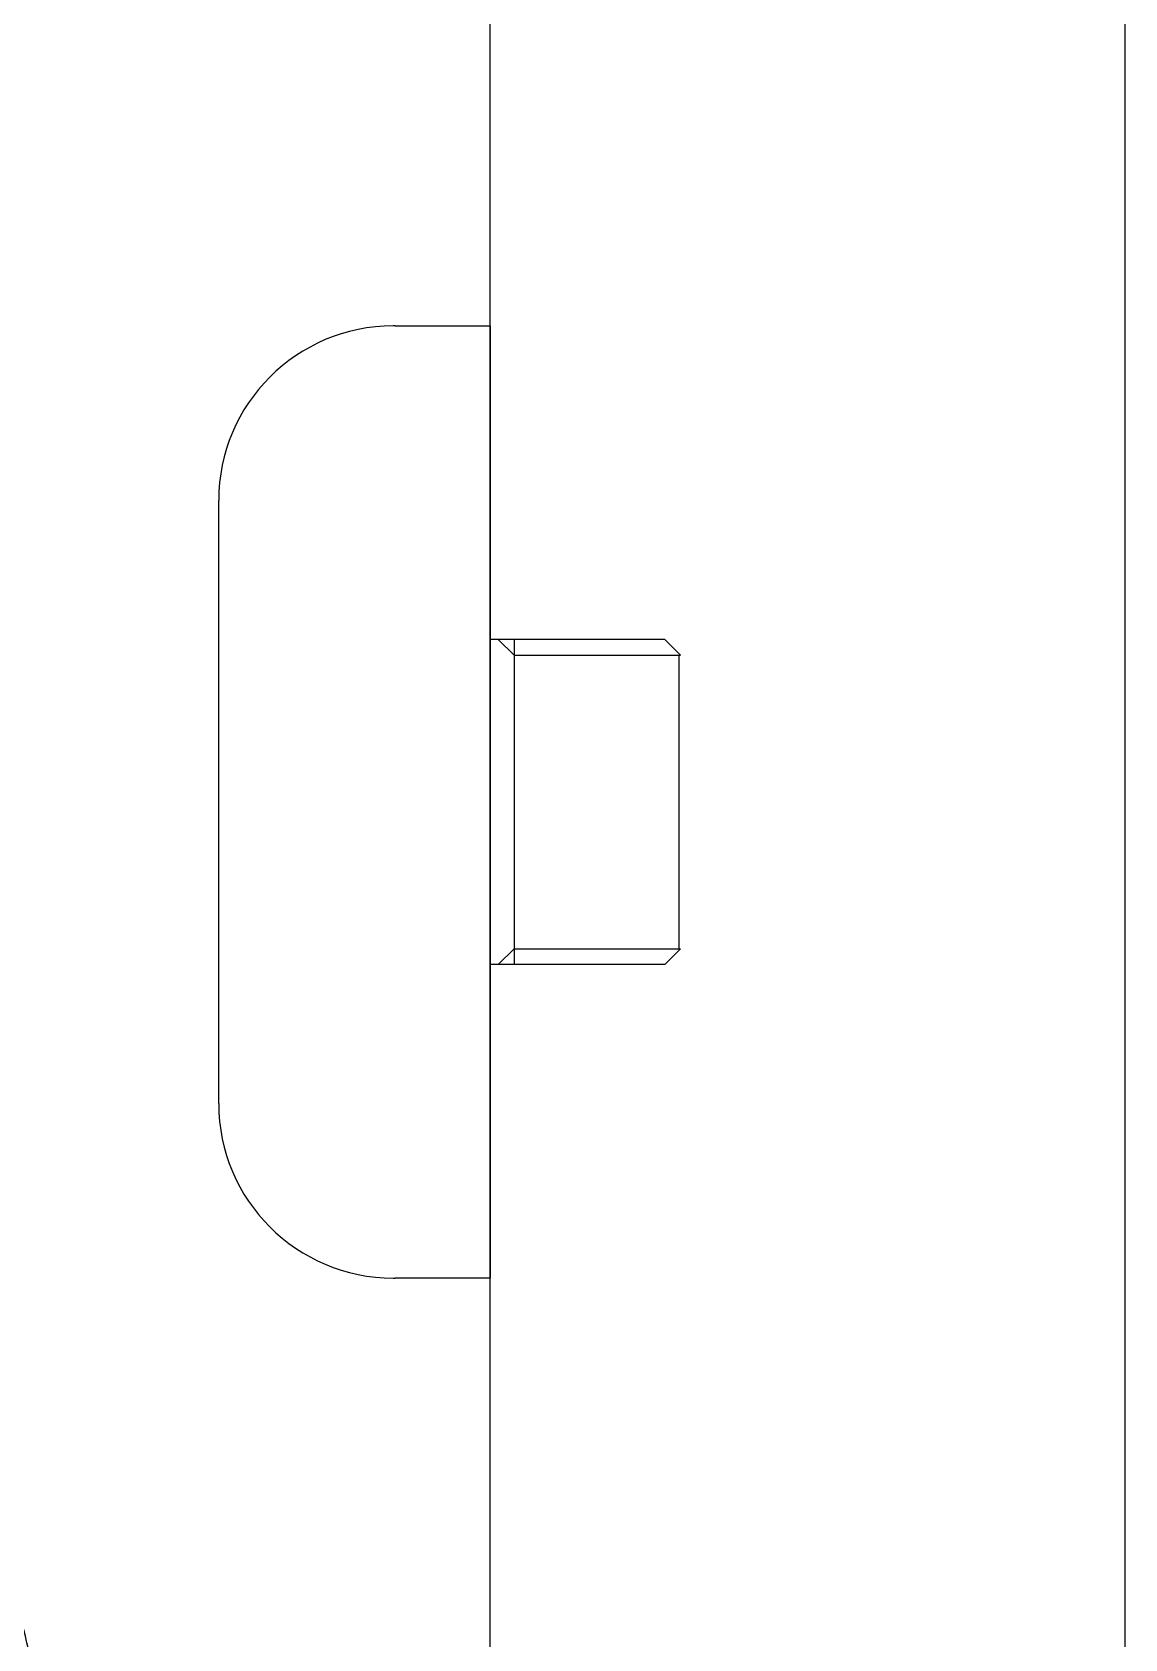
# Model space of a CAD drawing. Header units: millimetres. Extents: x -33000 to 294000, y 0 to 42408.
# Drawn here: x 95516.1 to 95585, y 16311.2 to 16412.5 of the extents above; entities that cross this region are included whole.
import ezdxf

# ---------------------------------------------------------------- set-up
doc = ezdxf.new("R2010")
doc.units = ezdxf.units.MM
doc.header["$LTSCALE"] = 50
doc.linetypes.add('DASHDOT', pattern=[22, 20, -1, 0, -1])
doc.layers.add('arch', color=8, linetype='Continuous')

msp = doc.modelspace()

# ---------------------------------------------------------------- linework, layer by layer
at = {"layer": 'arch'}
for p, q in [((95585, 18263.96), (95585, 15713.96)), ((95545, 15863.96), (95545, 17213.96))]:
    msp.add_line(p, q, dxfattribs=at)
at = {"layer": 'arch', "linetype": 'DASHDOT'}
for p, q in [((95539, 16393.96), (95545, 16393.96)), ((95545, 16393.96), (95545, 16333.96)), ((95527.88, 16344.96), (95527.88, 16382.96)), ((95556, 16374.21), (95545, 16374.21)), ((95545.5, 16374.21), (95546.5, 16373.21)), ((95546.5, 16374.21), (95546.5, 16353.71)), ((95556, 16374.21), (95557, 16373.21)), ((95545, 16354.32), (95545, 16373.59)), ((95546.5, 16373.21), (95557, 16373.21)), ((95556.88, 16373.21), (95556.88, 16354.71)), ((95546.5, 16354.71), (95545.5, 16353.71)), ((95546.5, 16354.71), (95557, 16354.71)), ((95557, 16354.71), (95556, 16353.71)), ((95556, 16353.71), (95545, 16353.71)), ((95545, 16333.96), (95539, 16333.96))]:
    msp.add_line(p, q, dxfattribs=at)
for centre, start, end in [((95538.88, 16382.96), 90, 180), ((95539, 16382.96), 90, 90.6474), ((95538.88, 16344.96), 180, 270), ((95539, 16344.96), 269.3526, 270)]:
    msp.add_arc(centre, 11, start, end, dxfattribs=at)
at = {"layer": 'arch', "linetype": 'Continuous'}
msp.add_open_spline([(95513.18, 16106.66), (95513.49, 16107.75), (95513.79, 16108.84), (95514.36, 16111.04), (95514.64, 16112.13), (95515.46, 16115.42), (95515.97, 16117.63), (95516.92, 16122.03), (95517.37, 16124.24), (95518.22, 16128.66), (95519.01, 16133.1), (95519.71, 16137.54), (95520.37, 16141.99), (95520.68, 16144.22), (95521.55, 16150.91), (95522.05, 16155.38), (95522.71, 16162.1), (95522.92, 16164.34), (95523.3, 16168.83), (95523.47, 16171.07), (95523.79, 16175.57), (95523.94, 16177.82), (95524.2, 16182.32), (95524.32, 16184.58), (95524.47, 16187.96), (95524.51, 16189.09), (95524.6, 16191.35), (95524.64, 16192.48), (95524.75, 16195.86), (95524.81, 16198.12), (95524.88, 16201.51), (95524.9, 16202.64), (95524.94, 16204.9), (95524.98, 16208.29), (95525, 16211.67), (95525, 16218.45), (95524.96, 16222.96), (95524.81, 16229.73), (95524.75, 16231.99), (95524.61, 16236.5), (95524.43, 16241.02), (95524.2, 16245.53), (95524.01, 16248.91), (95523.94, 16250.04), (95523.79, 16252.29), (95523.72, 16253.42), (95523.48, 16256.8), (95523.3, 16259.05), (95522.92, 16263.54), (95522.71, 16265.79), (95522.05, 16272.52), (95521.55, 16276.99), (95520.68, 16283.69), (95520.37, 16285.92), (95519.71, 16290.37), (95519.01, 16294.82), (95518.22, 16299.25), (95517.37, 16303.68), (95516.92, 16305.88), (95515.96, 16310.29), (95515.46, 16312.49), (95514.64, 16315.78), (95514.36, 16316.88), (95513.79, 16319.07), (95513.49, 16320.16), (95513.18, 16321.26)], degree=3, knots=[0, 0, 0, 0, 0.015625, 0.015625, 0.03125, 0.03125, 0.0625, 0.0625, 0.09375, 0.09375, 0.125, 0.15625, 0.15625, 0.1875, 0.1875, 0.25, 0.25, 0.28125, 0.28125, 0.3125, 0.3125, 0.34375, 0.34375, 0.375, 0.375, 0.390625, 0.390625, 0.40625, 0.40625, 0.4375, 0.4375, 0.453125, 0.453125, 0.46875, 0.5, 0.5, 0.5625, 0.5625, 0.59375, 0.59375, 0.625, 0.65625, 0.65625, 0.671875, 0.671875, 0.6875, 0.6875, 0.71875, 0.71875, 0.75, 0.75, 0.8125, 0.8125, 0.84375, 0.84375, 0.875, 0.90625, 0.90625, 0.9375, 0.9375, 0.96875, 0.96875, 0.984375, 0.984375, 1, 1, 1, 1], dxfattribs=at)

doc.saveas('drawing.dxf')
